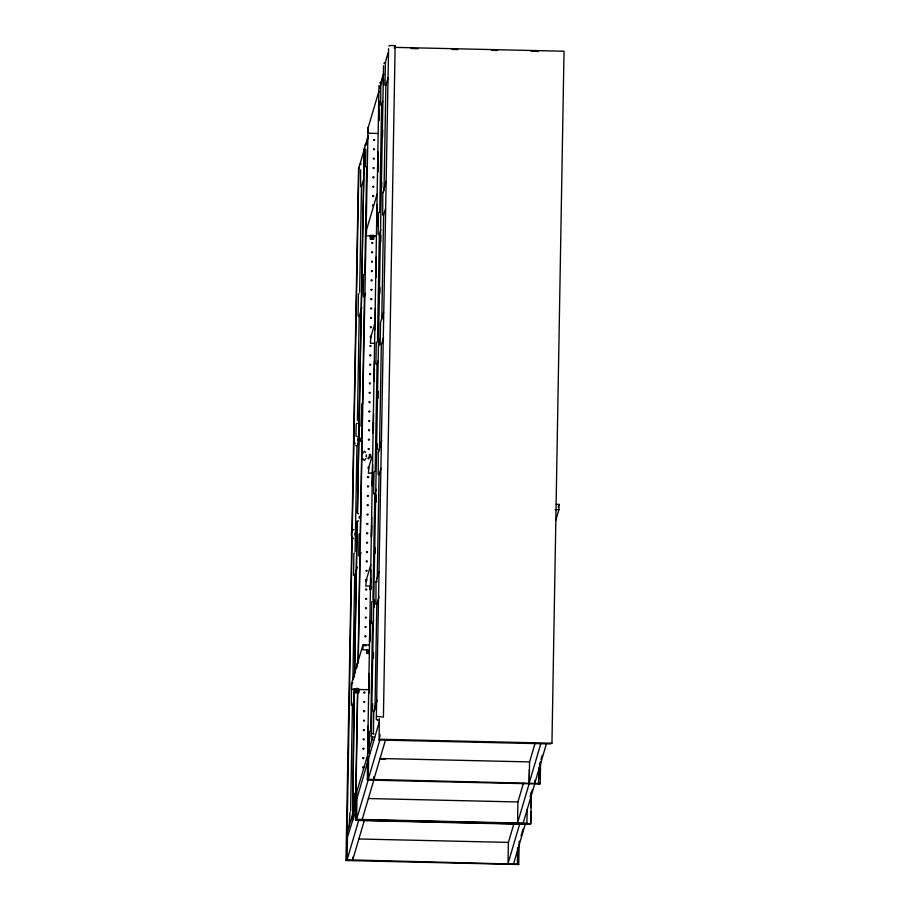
<?xml version="1.0" encoding="UTF-8"?>
<svg xmlns="http://www.w3.org/2000/svg" width="910" height="910" viewBox="0 0 910 910"><rect width="100%" height="100%" fill="white"/><g stroke="black" fill="none" stroke-linecap="round" stroke-linejoin="round"><path stroke-width="1.36" d="M355.321 534.579L355.344 535.296L355.4 532.941M357.744 440.133L357.755 440.849L357.835 438.575M360.792 440.645L360.917 439.541M360.906 439.28L360.895 438.279L360.906 439.575M361.384 438.665L361.327 437.994L361.361 438.575M366.332 456.365C366.377 458.651 366.514 453.123 366.343 455.455M369.392 456.433L369.403 457.434L369.483 456.422M369.494 455.512L369.494 454.602M369.881 457.343L369.824 456.558M369.96 455.409L369.915 454.226L369.847 455.318M369.972 455.296L369.938 456.649M517.631 847.858L517.346 864.182L518.734 864.5L345.971 860.519L358.563 167.838M352.147 536.695L347.006 838.679L355.833 810.287M352.227 532.43L358.881 167.03M347.449 838.724L347.074 859.802L358.654 820.536M351.601 684.081L351.362 689.302L368.391 689.735M349.133 826.553L349.975 812.437M355.947 436.015L356.163 423.832L357.357 423.275M360.599 169.795L360.599 186.55L361.486 186.652L363.716 179.088M350.589 811.049L352.432 705.557L354.286 699.255M352.875 679.918L354.695 575.837L357.3 567.01M355.116 551.596L356.959 446.105L358.813 439.803M357.402 420.465L359.223 316.384L361.827 307.557M359.643 292.144L361.486 186.652M354.229 688.631L352.477 821.377M354.434 677.267L357.152 521.055M354.343 689.154L352.648 819.068M354.616 673.536L357.266 521.578M357.414 513.058L364.364 147.602M358.574 692.646L355.298 692.658L355.491 688.938C361.748 685.571 357.357 698.903 358.745 689.018M355.321 692.567L355.491 688.938M352.739 857.118L352.693 859.927L364.273 820.661M355.651 689.689L355.605 692.624L355.787 689.245L358.449 689.302L358.267 692.681L358.312 689.757M354.252 811.242L354.559 793.645L355.162 793.076M356.754 667.974L357.129 663.413M365.809 149.069L365.501 166.667L366.673 167.281L364.842 272.772M355.776 791.677L357.528 691.816M358.017 663.356L359.882 556.465L360.997 552.677M360.303 532.225L361.907 440.804M361.952 437.983L362.146 426.733L360.974 426.119L361.657 403.96M362.544 403.903L364.409 297.013L365.524 293.225M527.243 809.195L526.856 823.732L528.244 824.062L355.491 820.081L357.721 692.203M358.244 662.366L362.112 440.713M362.157 437.869L368.072 127.389M356.754 792.712L356.367 797.979L356.959 798.286L367.742 761.727M366.571 230.514L366.332 235.736L376.365 236.008M368.368 127.696L368.129 133.213L378.15 133.474M356.959 798.286L356.595 819.364L368.175 780.086M370.586 239.011L370.461 235.371L373.714 235.451L373.51 239.159L370.268 239.091L370.461 235.371M366.218 581.08L365.865 586.188L370.108 585.938M370.757 338.065L370.404 343.172L374.499 343.411M368.777 468.104L368.436 473.223L372.668 472.972M373.282 236.19L373.225 239.114L373.418 235.736L370.62 236.122M373.51 239.159L373.714 235.451M366.855 653.46L366.935 650.161L366.855 653.46L369.039 653.426M367.549 757.291L367.435 780.063L539.903 784.01L538.515 783.692L538.925 767.744M367.742 745.927L368.095 726.032M368.664 693.352L369.005 673.468M369.551 642.21L369.926 620.893M370.472 589.635L370.814 569.74M371.394 537.059L371.735 517.176M372.281 485.917L372.656 464.6M373.202 433.342L373.544 413.447M374.112 380.767L374.465 360.883M375.011 329.625L375.386 308.308M375.932 277.049L376.274 257.155M376.82 225.896L377.195 204.579M377.764 171.91L378.105 152.015M378.651 120.757L379.004 100.862M367.583 780.075L367.697 757.291M367.89 745.927L368.095 734.563M368.812 693.352L369.005 681.988M369.699 642.21L369.926 629.413M370.62 589.635L370.825 578.271M371.542 537.059L371.735 525.696M372.429 485.906L372.656 473.12M373.35 433.342L373.544 421.978M374.272 380.767L374.465 369.403M375.159 329.613L375.386 316.828M376.08 277.049L376.274 265.674M376.967 225.896L377.195 213.111M377.912 171.899L378.116 160.535M378.81 120.757L379.004 109.382M367.993 756.221L368.095 758.963M379.402 721.676L368.618 758.235L368.254 779.313L379.834 740.035M379.595 82.958L381.404 82.321L380.801 82.901L380.71 105.071L381.597 105.173L382.712 101.385M370.666 730.969L372.531 624.078L373.646 620.29M372.963 599.838L374.795 494.346L376.285 489.307M375.193 471.516L377.058 364.626L378.185 360.838M377.491 340.385L379.334 234.894L380.812 229.855M379.732 212.064L381.597 105.173M372.076 736.372L372.099 739.546L373.475 739.841M372.531 710.812L372.656 703.714M373.441 658.271L373.544 652.584M374.34 607.141L374.465 600.043M375.284 553.178L375.375 547.501M376.171 502.058L376.296 494.949M377.093 449.506L377.184 443.83M377.98 398.387L378.105 391.289M378.901 345.846L379.026 338.748M379.811 293.293L379.914 287.617M380.71 242.174L380.835 235.076M381.654 188.211L381.745 182.535M382.541 137.091L382.666 129.982M383.463 84.539L383.554 78.863M374.351 711.222L373.748 711.791L373.373 733.449L373.953 734.052L372.167 733.505M377.206 581.501L376.012 582.059L375.921 604.24L376.808 604.331L379.038 596.767M378.878 451.769L378.276 452.338L378.185 474.508L379.072 474.611L380.926 468.309M383.406 192.317L382.803 192.886L382.712 215.056L383.599 215.158L385.465 208.856M385.374 62.653L384.975 85.335L385.863 85.426L388.092 77.862M374.965 709.823L376.808 604.331M377.252 578.692L379.072 474.611M379.493 450.37L381.335 344.879L383.565 337.314M381.779 319.239L383.599 215.158M384.02 190.918L385.863 85.426M373.908 776.628L373.862 779.438L385.442 740.171M394.383 47.365L564.029 51.233L551.949 743.186L550.243 743.925L379.095 740.023L379.334 718.661M379.879 737.225L379.936 734.415M388.9 46.148L389.525 45.5L395.133 45.625L383.417 717.091L377.195 716.443M513.991 823.436L508.406 842.398L508.03 863.476L519.621 824.198M523.512 782.998L517.915 801.96L517.551 823.027L529.131 783.76L529.37 769.712M518.734 864.5L519.223 841.09M535.171 742.947L529.574 761.909L529.211 782.987L540.79 743.709M531.315 792.417L530.769 823.675L358.301 819.739L357.789 820.467L529.063 824.414L530.689 823.959L530.905 811.72M530.974 807.636L531.212 793.736M534.875 780.302L534.818 783.112L546.398 743.834M540.085 774.069L540.278 762.694M540.085 778.278L540.369 761.954M538.583 783.976L540.199 783.521L540.586 761.75M555.714 520.52L558.911 509.68L559.002 504.413L556.169 504.345M361.372 439.507L361.327 440.815M369.505 455.774L369.483 456.524M355.344 533.669L355.389 532.953M360.815 440.69L360.895 440.19M361.702 439.098C361.884 435.731 361.827 443.034 361.668 440.849M369.847 455.432L369.96 455.068M372.668 473.268L372.793 476.612M369.904 589.657L370.393 586.245M361.327 440.645L361.224 440.838M369.426 455.262L369.471 454.511M361.315 438.12L361.372 438.336M359.268 516.402L359.223 518.279M383.861 63.211L385.669 62.585M364.683 145.065L366.491 144.44M359.484 164.437L361.293 163.811M383.599 312.232L380.539 322.606L380.164 344.276L381.335 344.879M368.857 644.94L363.033 644.837L362.806 649.774L369.096 650.206M364.796 645.759L365.388 645.19L365.968 645.782M368.118 752.957L372.554 737.919M385.066 63.154L388.126 52.78M380.801 82.901L383.485 73.778M368.072 127.98L378.89 91.273M379.732 87.929L383.77 74.245M368.186 135.772L358.858 168.134M394.337 48.332L395.133 45.625M368.197 137.16L365.888 145.008L366.184 144.508M366.275 230.799L377.093 194.092M382.803 192.886L386.238 181.249M370.45 338.349L375.284 321.947M369.005 467.524L368.197 467.296L367.97 468.093L368.482 468.388L372.509 454.704M378.276 452.338L381.711 440.702M365.911 581.365L370.745 564.962M376.012 582.059L379.072 571.685M351.305 684.365L362.931 644.951M367.083 650.957L367.162 653.426L366.787 650.946M373.748 711.791L377.184 700.154M356.458 793.008L367.287 756.29M356.174 802.154L347.097 833.196M355.491 820.081L356.003 819.341L527.004 823.243M378.958 739.978L379.47 739.25L551.949 743.186M345.971 860.519L346.483 859.791L517.346 864.182M362.203 819.489L373.783 780.211M558.205 507.12L559.002 504.413M530.143 796.785L532.145 790.005M541.006 759.44L542.201 755.38M523.159 823.163L534.739 783.885M521.032 835.869L523.034 829.101M513.649 863.601L525.229 824.335M540.199 783.521L367.401 779.313M354.354 436.936L353.797 440.429L355.116 443.818M362.942 453.169L364.353 451.201L365.638 452.418M365.911 458.549L364.296 460.551L362.828 458.481M358.381 520.782L357.391 521.942M371.064 337.189C372.292 335.54 368.891 336.37 370.768 337.257M369.039 652.117L367.936 651.799L369.05 651.526M369.778 731.026L369.096 753.196L369.676 753.787L367.89 753.241M378.981 85.551L367.56 756.949M357.118 512.728L358.54 513.854M353.819 529.506C350.623 530.348 350.464 537.685 353.615 538.64M379.14 212.053L378.537 212.621L378.162 234.28L379.334 234.894M372.201 238.022L371.325 237.499L372.224 237.01M364.216 274.16L363.625 274.74L363.238 296.398L364.409 297.013M359.029 293.532L358.426 294.112L358.051 315.77L359.223 316.384M374.613 471.505L374.01 472.074L373.623 493.732L374.795 494.346M359.689 533.613L359.097 534.193L358.711 555.851L359.882 556.465M354.502 552.984L353.899 553.564L353.524 575.222L354.695 575.837M388.581 48.696L376.308 719.469L378.037 720.185L377.457 719.582M383.554 65.747L371.269 736.531L374.636 737.282M364.205 149.911L357.448 512.603M367.811 779.301L367.333 780.052M411.104 48.526L418.168 48.685M452.088 49.458L457.741 49.584M491.662 50.357L497.315 50.494M531.224 51.267L538.299 51.426M370.461 235.667L373.714 235.747M377.457 341.796L376.274 342.353L375.898 364.011L377.058 364.626M356.959 446.105L355.787 445.49M555.145 509.6L558.911 509.68M372.929 601.248L371.746 601.806L371.36 623.464L372.531 624.078M352.83 682.728L351.635 683.285L351.26 704.943L352.432 705.557M355.491 689.234L358.745 689.314M368.618 758.235L368.038 757.928M379.879 758.496L529.574 761.909M379.8 759.27L385.453 759.395M368.22 798.536L517.915 801.96M358.711 838.986L508.406 842.398M353.58 815.872L352.978 815.36M353.421 818.181L352.818 817.669M347.449 838.44L346.892 837.757M357.255 690.576L357.232 691.6L356.356 691.065M357.05 436.186L357.437 437.005M369.096 652.88A1.183 1.172 16.4 0 1 367.333 651.822A1.183 1.172 16.4 0 1 369.13 650.843M370.962 589.043A1.183 1.172 16.4 0 1 370.996 587.007M370.256 456.683C370.438 459.596 370.415 450.575 370.256 456.683M361.304 440.918L361.27 441.509L361.236 440.929M373.703 139.674C373.794 142.006 375.807 138.661 373.703 139.674M373.544 149.035C373.623 151.367 375.648 148.034 373.544 149.035M373.373 158.408C373.464 160.729 375.489 157.396 373.373 158.408M373.214 167.77C373.293 170.102 375.318 166.769 373.214 167.77M373.054 177.143C373.134 179.463 375.159 176.13 373.054 177.143M372.884 186.505C372.975 188.836 375 185.492 372.884 186.505M372.725 195.877C372.804 198.198 374.829 194.865 372.725 195.877M372.554 205.239C372.645 207.571 374.67 204.227 372.554 205.239M371.906 242.708C371.985 245.029 374.01 241.696 371.906 242.708M371.746 252.07C371.826 254.402 373.851 251.058 371.746 252.07M371.576 261.443C371.667 263.763 373.691 260.431 371.576 261.443M371.416 270.805C371.496 273.137 373.521 269.792 371.416 270.805M371.246 280.166C371.337 282.498 373.362 279.165 371.246 280.166M371.087 289.539C371.178 291.86 373.191 288.527 371.087 289.539M370.927 298.901C371.007 301.233 373.032 297.9 370.927 298.901M370.757 308.274C370.848 310.594 372.873 307.262 370.757 308.274M370.598 317.635C370.677 319.967 372.702 316.623 370.598 317.635M370.438 327.009C370.518 329.329 372.543 325.996 370.438 327.009M370.108 345.743C370.188 348.064 372.213 344.731 370.108 345.743M369.938 355.105C370.029 357.437 372.053 354.092 369.938 355.105M369.778 364.466C369.87 366.798 371.883 363.465 369.778 364.466M369.619 373.839C369.699 376.16 371.724 372.827 369.619 373.839M369.449 383.201C369.54 385.533 371.564 382.189 369.449 383.201M369.289 392.574C369.369 394.894 371.394 391.562 369.289 392.574M369.13 401.936C369.21 404.267 371.235 400.923 369.13 401.936M368.959 411.309C369.05 413.629 371.075 410.296 368.959 411.309M368.8 420.67C368.88 423.002 370.905 419.658 368.8 420.67M368.63 430.032C368.721 432.364 370.745 429.031 368.63 430.032M368.47 439.405C368.561 441.725 370.575 438.392 368.47 439.405M368.311 448.766C368.391 451.098 370.415 447.754 368.311 448.766M368.14 458.139C368.232 460.46 370.256 457.127 368.14 458.139M367.822 476.874C367.902 479.195 369.926 475.862 367.822 476.874M367.651 486.236C367.742 488.568 369.767 485.223 367.651 486.236M367.492 495.597C367.572 497.929 369.596 494.596 367.492 495.597M367.333 504.97C367.412 507.291 369.437 503.958 367.333 504.97M367.162 514.332C367.253 516.664 369.267 513.331 367.162 514.332M367.003 523.705C367.083 526.025 369.107 522.693 367.003 523.705M366.832 533.067C366.923 535.399 368.948 532.054 366.832 533.067M366.673 542.44C366.764 544.76 368.777 541.427 366.673 542.44M366.514 551.801C366.593 554.133 368.618 550.789 366.514 551.801M366.343 561.163C366.434 563.495 368.459 560.162 366.343 561.163M366.184 570.536C366.264 572.856 368.288 569.524 366.184 570.536M366.025 579.898C366.104 582.229 368.129 578.896 366.025 579.898M365.854 589.27C365.945 591.591 367.959 588.258 365.854 589.27M365.695 598.632C365.774 600.964 367.799 597.62 365.695 598.632M365.524 608.005C365.615 610.326 367.64 606.993 365.524 608.005M365.365 617.367C365.456 619.699 367.469 616.354 365.365 617.367M365.206 626.728C365.285 629.06 367.31 625.727 365.206 626.728M365.035 636.101C365.126 638.422 367.151 635.089 365.035 636.101M364.057 692.294C364.148 694.626 366.161 691.293 364.057 692.294M363.898 701.667C363.977 703.987 366.002 700.654 363.898 701.667M363.727 711.029C363.818 713.36 365.843 710.028 363.727 711.029M363.568 720.402C363.647 722.722 365.672 719.389 363.568 720.402M363.409 729.763C363.488 732.095 365.513 728.751 363.409 729.763M363.238 739.136C363.329 741.457 365.342 738.124 363.238 739.136M363.079 748.498C363.158 750.83 365.183 747.485 363.079 748.498M362.908 757.871C362.999 760.191 365.024 756.858 362.908 757.871M362.749 767.232C362.84 769.564 364.853 766.22 362.749 767.232M355.924 691.6A1.183 1.172 16.4 0 0 357.971 691.645A1.183 1.172 16.4 0 0 356.982 689.871A1.183 1.172 16.4 0 0 355.924 691.6M370.893 238.033A1.183 1.172 16.4 0 0 372.941 238.079A1.183 1.172 16.4 0 0 371.951 236.304A1.183 1.172 16.4 0 0 370.893 238.033"/></g></svg>
